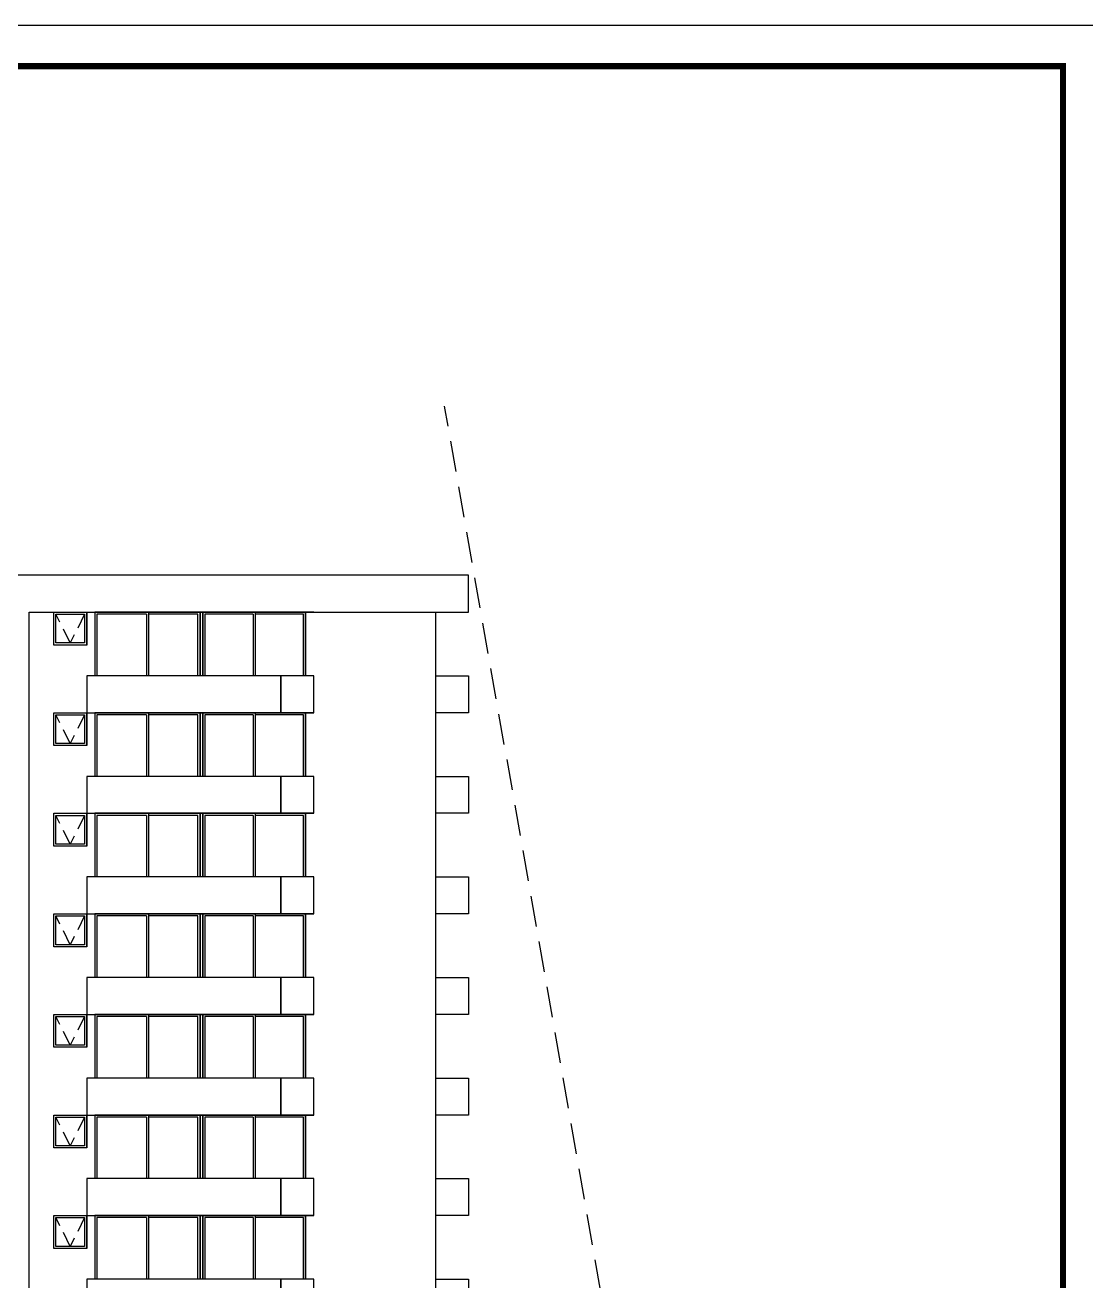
# Model space of a CAD drawing. Header units: millimetres. Extents: x 1217 to 2428, y 234 to 644.
# Drawn here: x 2012.21 to 2038.04, y 417.31 to 447.9 of the extents above; entities that cross this region are included whole.
import ezdxf

# ---------------------------------------------------------------- set-up
doc = ezdxf.new("R2010")
doc.units = ezdxf.units.MM
doc.linetypes.add('HIDDEN', pattern=[0.375, 0.25, -0.125])
doc.linetypes.add('HIDDEN2', pattern=[0.1875, 0.125, -0.0625])
for name, color, linetype in [('0.1', 251, 'Continuous'), ('0.2', 2, 'Continuous'), ('0.3', 6, 'Continuous')]:
    doc.layers.add(name, color=color, linetype=linetype)

msp = doc.modelspace()

# ---------------------------------------------------------------- linework, layer by layer
at = {"layer": '0.1', "ltscale": 3}
msp.add_lwpolyline([(1978.52436, 357.90321), (1978.52436, 447.90321), (2038.52436, 447.90321), (2038.52436, 357.90321), (1978.52436, 357.90321)], dxfattribs=at)
at = {"layer": '0.1', "ltscale": 3, "const_width": 0.15}
msp.add_lwpolyline([(1979.4884, 358.90321), (1979.4884, 446.90321), (2037.4884, 446.90321), (2037.4884, 358.90321)], close=True, dxfattribs=at)
at = {"layer": '0.1', "linetype": 'HIDDEN2', "ltscale": 3, "elevation": 0}
for points in [[(2013.66011, 433.55099), (2013.31018, 432.85099), (2012.96026, 433.55099)], [(2013.66011, 431.10099), (2013.31018, 430.40099), (2012.96026, 431.10099)], [(2013.66011, 428.65099), (2013.31018, 427.95099), (2012.96026, 428.65099)], [(2013.66011, 426.20099), (2013.31018, 425.50099), (2012.96026, 426.20099)], [(2013.66011, 423.75099), (2013.31018, 423.05099), (2012.96026, 423.75099)], [(2013.66011, 421.30099), (2013.31018, 420.60099), (2012.96026, 421.30099)], [(2013.66011, 418.85099), (2013.31018, 418.15099), (2012.96026, 418.85099)]]:
    msp.add_lwpolyline(points, dxfattribs=at)
at = {"layer": '0.1', "ltscale": 3, "elevation": 0}
for points in [[(2016.47011, 432.05099), (2016.47011, 433.60099), (2013.91011, 433.60099), (2013.91011, 432.05099)], [(2015.16511, 433.55099), (2013.96011, 433.55099), (2013.96011, 432.05099)], [(2015.16511, 433.55099), (2015.16511, 432.05099)], [(2015.21511, 433.60099), (2015.21511, 432.05099)], [(2016.42011, 432.05099), (2016.42011, 433.55099), (2015.21511, 433.55099)], [(2019.04003, 432.05099), (2019.04003, 433.60099), (2016.54011, 433.60099), (2016.54011, 432.05099)], [(2017.60887, 433.55099), (2016.59011, 433.55099), (2016.59011, 432.05099)], [(2017.76507, 433.55099), (2016.59011, 433.55099), (2016.59011, 432.05099)], [(2017.76507, 433.55099), (2017.76507, 432.05099)], [(2017.81507, 433.60099), (2017.81507, 432.05099)], [(2018.99003, 432.05099), (2018.99003, 433.55099), (2017.81507, 433.55099)], [(2022.21001, 432.05099), (2023.01204, 432.05099), (2023.01204, 431.15099), (2022.21001, 431.15099)], [(2016.47011, 429.60099), (2016.47011, 431.15099), (2013.91011, 431.15099), (2013.91011, 429.60099)], [(2015.16511, 431.10099), (2013.96011, 431.10099), (2013.96011, 429.60099)], [(2015.16511, 431.10099), (2015.16511, 429.60099)], [(2015.21511, 431.15099), (2015.21511, 429.60099)], [(2016.42011, 429.60099), (2016.42011, 431.10099), (2015.21511, 431.10099)], [(2019.04003, 429.60099), (2019.04003, 431.15099), (2016.54011, 431.15099), (2016.54011, 429.60099)], [(2017.76507, 431.10099), (2016.59011, 431.10099), (2016.59011, 429.60099)], [(2017.76507, 431.10099), (2017.76507, 429.60099)], [(2017.81507, 431.15099), (2017.81507, 429.60099)], [(2018.99003, 429.60099), (2018.99003, 431.10099), (2017.81507, 431.10099)], [(2023.01204, 431.15099), (2022.21001, 431.15099)], [(2022.21001, 429.60099), (2023.01204, 429.60099), (2023.01204, 428.70099), (2022.21001, 428.70099)], [(2016.47011, 427.15099), (2016.47011, 428.70099), (2013.91011, 428.70099), (2013.91011, 427.15099)], [(2015.16511, 428.65099), (2013.96011, 428.65099), (2013.96011, 427.15099)], [(2015.16511, 428.65099), (2015.16511, 427.15099)], [(2015.21511, 428.70099), (2015.21511, 427.15099)], [(2016.42011, 427.15099), (2016.42011, 428.65099), (2015.21511, 428.65099)], [(2019.04003, 427.15099), (2019.04003, 428.70099), (2016.54011, 428.70099), (2016.54011, 427.15099)], [(2017.76507, 428.65099), (2016.59011, 428.65099), (2016.59011, 427.15099)], [(2017.76507, 428.65099), (2017.76507, 427.15099)], [(2017.81507, 428.70099), (2017.81507, 427.15099)], [(2018.99003, 427.15099), (2018.99003, 428.65099), (2017.81507, 428.65099)], [(2023.01204, 428.70099), (2022.21001, 428.70099)], [(2022.21001, 427.15099), (2023.01204, 427.15099), (2023.01204, 426.25099), (2022.21001, 426.25099)], [(2016.47011, 424.70099), (2016.47011, 426.25099), (2013.91011, 426.25099), (2013.91011, 424.70099)], [(2015.16511, 426.20099), (2013.96011, 426.20099), (2013.96011, 424.70099)], [(2015.16511, 426.20099), (2015.16511, 424.70099)], [(2015.21511, 426.25099), (2015.21511, 424.70099)], [(2016.42011, 424.70099), (2016.42011, 426.20099), (2015.21511, 426.20099)], [(2019.04003, 424.70099), (2019.04003, 426.25099), (2016.54011, 426.25099), (2016.54011, 424.70099)], [(2017.76507, 426.20099), (2016.59011, 426.20099), (2016.59011, 424.70099)], [(2017.76507, 426.20099), (2017.76507, 424.70099)], [(2017.81507, 426.25099), (2017.81507, 424.70099)], [(2018.99003, 424.70099), (2018.99003, 426.20099), (2017.81507, 426.20099)], [(2023.01204, 426.25099), (2022.21001, 426.25099)], [(2022.21001, 424.70099), (2023.01204, 424.70099), (2023.01204, 423.80099), (2022.21001, 423.80099)], [(2016.47011, 422.25099), (2016.47011, 423.80099), (2013.91011, 423.80099), (2013.91011, 422.25099)], [(2015.16511, 423.75099), (2013.96011, 423.75099), (2013.96011, 422.25099)], [(2015.16511, 423.75099), (2015.16511, 422.25099)], [(2015.21511, 423.80099), (2015.21511, 422.25099)], [(2016.42011, 422.25099), (2016.42011, 423.75099), (2015.21511, 423.75099)], [(2019.04003, 422.25099), (2019.04003, 423.80099), (2016.54011, 423.80099), (2016.54011, 422.25099)], [(2017.76507, 423.75099), (2016.59011, 423.75099), (2016.59011, 422.25099)], [(2017.76507, 423.75099), (2017.76507, 422.25099)], [(2017.81507, 423.80099), (2017.81507, 422.25099)], [(2018.99003, 422.25099), (2018.99003, 423.75099), (2017.81507, 423.75099)], [(2023.01204, 423.80099), (2022.21001, 423.80099)], [(2022.21001, 422.25099), (2023.01204, 422.25099), (2023.01204, 421.35099), (2022.21001, 421.35099)], [(2016.47011, 419.80099), (2016.47011, 421.35099), (2013.91011, 421.35099), (2013.91011, 419.80099)], [(2015.16511, 421.30099), (2013.96011, 421.30099), (2013.96011, 419.80099)], [(2015.16511, 421.30099), (2015.16511, 419.80099)], [(2015.21511, 421.35099), (2015.21511, 419.80099)], [(2016.42011, 419.80099), (2016.42011, 421.30099), (2015.21511, 421.30099)], [(2019.04003, 419.80099), (2019.04003, 421.35099), (2016.54011, 421.35099), (2016.54011, 419.80099)], [(2017.76507, 421.30099), (2016.59011, 421.30099), (2016.59011, 419.80099)], [(2017.76507, 421.30099), (2017.76507, 419.80099)], [(2017.81507, 421.35099), (2017.81507, 419.80099)], [(2018.99003, 419.80099), (2018.99003, 421.30099), (2017.81507, 421.30099)], [(2023.01204, 421.35099), (2022.21001, 421.35099)], [(2022.21001, 419.80099), (2023.01204, 419.80099), (2023.01204, 418.90099), (2022.21001, 418.90099)], [(2016.47011, 417.35099), (2016.47011, 418.90099), (2013.91011, 418.90099), (2013.91011, 417.35099)], [(2015.16511, 418.85099), (2013.96011, 418.85099), (2013.96011, 417.35099)], [(2015.16511, 418.85099), (2015.16511, 417.35099)], [(2015.21511, 418.90099), (2015.21511, 417.35099)], [(2016.42011, 417.35099), (2016.42011, 418.85099), (2015.21511, 418.85099)], [(2019.04003, 417.35099), (2019.04003, 418.90099), (2016.54011, 418.90099), (2016.54011, 417.35099)], [(2017.76507, 418.85099), (2016.59011, 418.85099), (2016.59011, 417.35099)], [(2017.76507, 418.85099), (2017.76507, 417.35099)], [(2017.81507, 418.90099), (2017.81507, 417.35099)], [(2018.99003, 417.35099), (2018.99003, 418.85099), (2017.81507, 418.85099)], [(2023.01204, 418.90099), (2022.21001, 418.90099)], [(2022.21001, 417.35099), (2023.01204, 417.35099), (2023.01204, 416.45099), (2022.21001, 416.45099)]]:
    msp.add_lwpolyline(points, dxfattribs=at)
at = {"layer": '0.2', "linetype": 'HIDDEN', "ltscale": 3, "elevation": 0}
msp.add_lwpolyline([(2031.49986, 387.17099), (2022.42783, 438.62099)], dxfattribs=at)
at = {"layer": '0.2', "ltscale": 3, "elevation": 0}
for points in [[(2013.71011, 432.80099), (2012.91026, 432.80099), (2012.91026, 433.60099), (2013.71011, 433.60099), (2013.71011, 432.80099)], [(2013.71011, 432.80099), (2013.71011, 433.60099)], [(2013.91011, 433.60099), (2013.91011, 432.05099)], [(2016.54011, 432.05099), (2016.54011, 433.60099), (2016.47011, 433.60099), (2016.47011, 432.05099)], [(2019.24003, 433.60099), (2019.04003, 433.60099), (2019.04003, 432.05099)], [(2022.21001, 431.15099), (2022.21001, 431.15099), (2022.21001, 431.15099), (2022.21001, 433.60099)], [(2019.24003, 431.15099), (2019.24003, 432.05099), (2018.44007, 432.05099), (2018.44007, 431.15099), (2019.24003, 431.15099)], [(2013.71011, 430.35099), (2012.91026, 430.35099), (2012.91026, 431.15099), (2013.71011, 431.15099), (2013.71011, 430.35099)], [(2013.71011, 430.35099), (2013.71011, 431.15099)], [(2013.91011, 431.15099), (2013.91011, 429.60099)], [(2016.54011, 429.60099), (2016.54011, 431.15099), (2016.47011, 431.15099), (2016.47011, 429.60099)], [(2019.24003, 431.15099), (2019.04003, 431.15099), (2019.04003, 429.60099)], [(2022.21001, 428.70099), (2022.21001, 428.70099), (2022.21001, 428.70099), (2022.21001, 431.15099)], [(2019.24003, 428.70099), (2019.24003, 429.60099), (2018.44007, 429.60099), (2018.44007, 428.70099), (2019.24003, 428.70099)], [(2022.21001, 428.70099), (2022.21001, 428.70099), (2022.21001, 428.70099), (2022.21001, 429.60099)], [(2013.71011, 427.90099), (2012.91026, 427.90099), (2012.91026, 428.70099), (2013.71011, 428.70099), (2013.71011, 427.90099)], [(2013.71011, 427.90099), (2013.71011, 428.70099)], [(2013.91011, 428.70099), (2013.91011, 427.15099)], [(2016.54011, 427.15099), (2016.54011, 428.70099), (2016.47011, 428.70099), (2016.47011, 427.15099)], [(2019.24003, 428.70099), (2019.04003, 428.70099), (2019.04003, 427.15099)], [(2022.21001, 426.25099), (2022.21001, 426.25099), (2022.21001, 426.25099), (2022.21001, 428.70099)], [(2019.24003, 426.25099), (2019.24003, 427.15099), (2018.44007, 427.15099), (2018.44007, 426.25099), (2019.24003, 426.25099)], [(2022.21001, 426.25099), (2022.21001, 426.25099), (2022.21001, 426.25099), (2022.21001, 427.15099)], [(2013.71011, 425.45099), (2012.91026, 425.45099), (2012.91026, 426.25099), (2013.71011, 426.25099), (2013.71011, 425.45099)], [(2013.71011, 425.45099), (2013.71011, 426.25099)], [(2013.91011, 426.25099), (2013.91011, 424.70099)], [(2016.54011, 424.70099), (2016.54011, 426.25099), (2016.47011, 426.25099), (2016.47011, 424.70099)], [(2019.24003, 426.25099), (2019.04003, 426.25099), (2019.04003, 424.70099)], [(2022.21001, 423.80099), (2022.21001, 423.80099), (2022.21001, 423.80099), (2022.21001, 426.25099)], [(2019.24003, 423.80099), (2019.24003, 424.70099), (2018.44007, 424.70099), (2018.44007, 423.80099), (2019.24003, 423.80099)], [(2022.21001, 423.80099), (2022.21001, 423.80099), (2022.21001, 423.80099), (2022.21001, 424.70099)], [(2013.71011, 423.00099), (2012.91026, 423.00099), (2012.91026, 423.80099), (2013.71011, 423.80099), (2013.71011, 423.00099)], [(2013.71011, 423.00099), (2013.71011, 423.80099)], [(2013.91011, 423.80099), (2013.91011, 422.25099)], [(2016.54011, 422.25099), (2016.54011, 423.80099), (2016.47011, 423.80099), (2016.47011, 422.25099)], [(2019.24003, 423.80099), (2019.04003, 423.80099), (2019.04003, 422.25099)], [(2022.21001, 421.35099), (2022.21001, 421.35099), (2022.21001, 421.35099), (2022.21001, 423.80099)], [(2019.24003, 421.35099), (2019.24003, 422.25099), (2018.44007, 422.25099), (2018.44007, 421.35099), (2019.24003, 421.35099)], [(2022.21001, 421.35099), (2022.21001, 421.35099), (2022.21001, 421.35099), (2022.21001, 422.25099)], [(2013.71011, 420.55099), (2012.91026, 420.55099), (2012.91026, 421.35099), (2013.71011, 421.35099), (2013.71011, 420.55099)], [(2013.71011, 420.55099), (2013.71011, 421.35099)], [(2013.91011, 421.35099), (2013.91011, 419.80099)], [(2016.54011, 419.80099), (2016.54011, 421.35099), (2016.47011, 421.35099), (2016.47011, 419.80099)], [(2019.24003, 421.35099), (2019.04003, 421.35099), (2019.04003, 419.80099)], [(2022.21001, 418.90099), (2022.21001, 418.90099), (2022.21001, 418.90099), (2022.21001, 421.35099)], [(2019.24003, 418.90099), (2019.24003, 419.80099), (2018.44007, 419.80099), (2018.44007, 418.90099), (2019.24003, 418.90099)], [(2013.71011, 418.10099), (2012.91026, 418.10099), (2012.91026, 418.90099), (2013.71011, 418.90099), (2013.71011, 418.10099)], [(2013.71011, 418.10099), (2013.71011, 418.90099)], [(2013.91011, 418.90099), (2013.91011, 417.35099)], [(2016.54011, 417.35099), (2016.54011, 418.90099), (2016.47011, 418.90099), (2016.47011, 417.35099)], [(2019.24003, 418.90099), (2019.04003, 418.90099), (2019.04003, 417.35099)], [(2022.21001, 416.45099), (2022.21001, 416.45099), (2022.21001, 416.45099), (2022.21001, 418.90099)], [(2019.24003, 416.45099), (2019.24003, 417.35099), (2018.44007, 417.35099), (2018.44007, 416.45099), (2019.24003, 416.45099)]]:
    msp.add_lwpolyline(points, dxfattribs=at)
for points in [[(2013.66011, 432.85099), (2012.96026, 432.85099), (2012.96026, 433.55099), (2013.66011, 433.55099)], [(2013.66011, 430.40099), (2012.96026, 430.40099), (2012.96026, 431.10099), (2013.66011, 431.10099)], [(2013.66011, 427.95099), (2012.96026, 427.95099), (2012.96026, 428.65099), (2013.66011, 428.65099)], [(2013.66011, 425.50099), (2012.96026, 425.50099), (2012.96026, 426.20099), (2013.66011, 426.20099)], [(2013.66011, 423.05099), (2012.96026, 423.05099), (2012.96026, 423.75099), (2013.66011, 423.75099)], [(2013.66011, 420.60099), (2012.96026, 420.60099), (2012.96026, 421.30099), (2013.66011, 421.30099)], [(2013.66011, 418.15099), (2012.96026, 418.15099), (2012.96026, 418.85099), (2013.66011, 418.85099)]]:
    msp.add_lwpolyline(points, close=True, dxfattribs=at)
at = {"layer": '0.3', "ltscale": 3}
for p, q in [((2023.01204, 434.50099, 0), (1994.06033, 434.50099, 0)), ((2012.31055, 433.60099, 0), (2023.01204, 433.60099, 0))]:
    msp.add_line(p, q, dxfattribs=at)
at = {"layer": '0.3', "ltscale": 3, "elevation": 0}
for points in [[(2023.01204, 433.60099), (2023.01204, 434.50099)], [(2012.31055, 431.15099), (2012.31055, 433.60099)], [(2012.31055, 428.70099), (2012.31055, 431.15099)], [(2012.31055, 426.25099), (2012.31055, 428.70099)], [(2012.31055, 423.80099), (2012.31055, 426.25099)], [(2012.31055, 421.35099), (2012.31055, 423.80099)], [(2012.31055, 418.90099), (2012.31055, 421.35099)], [(2012.31055, 416.45099), (2012.31055, 418.90099)]]:
    msp.add_lwpolyline(points, dxfattribs=at)
for points in [[(2018.44007, 432.05099), (2013.71011, 432.05099), (2013.71011, 431.15099), (2018.44007, 431.15099)], [(2018.44007, 429.60099), (2013.71011, 429.60099), (2013.71011, 428.70099), (2018.44007, 428.70099)], [(2018.44007, 427.15099), (2013.71011, 427.15099), (2013.71011, 426.25099), (2018.44007, 426.25099)], [(2018.44007, 424.70099), (2013.71011, 424.70099), (2013.71011, 423.80099), (2018.44007, 423.80099)], [(2018.44007, 422.25099), (2013.71011, 422.25099), (2013.71011, 421.35099), (2018.44007, 421.35099)], [(2018.44007, 419.80099), (2013.71011, 419.80099), (2013.71011, 418.90099), (2018.44007, 418.90099)], [(2018.44007, 417.35099), (2013.71011, 417.35099), (2013.71011, 416.45099), (2018.44007, 416.45099)]]:
    msp.add_lwpolyline(points, close=True, dxfattribs=at)

doc.saveas('drawing.dxf')
